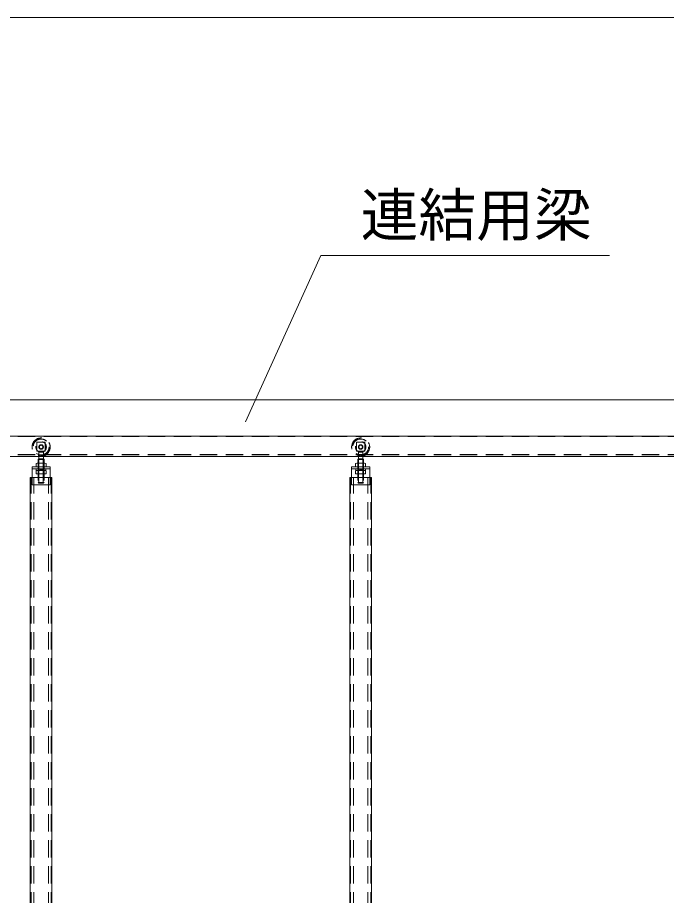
# Model space of a CAD drawing. Units: millimetres, scale not verified. Extents: x -9305 to 9305, y -6415 to 6415.
# Drawn here: x -3402 to -1605, y -545 to 1887 of the extents above; entities that cross this region are included whole.
import ezdxf
from ezdxf.enums import TextEntityAlignment as Align

# ---------------------------------------------------------------- set-up
doc = ezdxf.new("R2010")
doc.units = ezdxf.units.MM
doc.header["$LTSCALE"] = 40
doc.linetypes.add('DASHED1', pattern=[1.8, 1.2, -0.6])
doc.linetypes.add('DOUBLE_CHAIN2', pattern=[12.8, 9, -1, 0.6, -0.6, 0.6, -1])
for name, color, linetype, lineweight in [('0-5_CYG-36', 7, 'Continuous', 9), ('0-6_CYG-72', 7, 'Continuous', 9), ('0-A_TEXT', 7, 'Continuous', 9), ('0-E_寸法', 7, 'Continuous', 9)]:
    doc.layers.add(name, color=color, linetype=linetype, lineweight=lineweight)
doc.styles.add('ＭＳ ゴシック', font='')
doc.styles.get('ＭＳ ゴシック').set_extended_font_data('MS Gothic')

msp = doc.modelspace()

# ---------------------------------------------------------------- linework, layer by layer
at = {"layer": '0-5_CYG-36', "linetype": 'DASHED1'}
for p, q in [((-3325.45, 710.34), (-3348.45, 710.34)), ((-3348.45, 710.34), (-3348.45, 685.34)), ((-3325.45, 710.34), (-3325.45, 685.34)), ((-2440.53, 710.34), (-2463.53, 710.34)), ((-2463.53, 710.34), (-2463.53, 685.34)), ((-2440.53, 710.34), (-2440.53, 685.34)), ((-3325.45, 685.34), (-3348.45, 685.34)), ((-2440.53, 685.34), (-2463.53, 685.34)), ((-3344.95, 652.51), (-3344.95, 599.34)), ((-3328.95, 652.51), (-3328.95, 599.34)), ((-2460.03, 652.51), (-2460.03, 599.34)), ((-2444.03, 652.51), (-2444.03, 599.34)), ((-3364.64, -3607.28), (-3364.64, 612.51)), ((-3356.94, -3607.28), (-3356.94, 612.51)), ((-3316.94, -3607.28), (-3316.94, 612.51)), ((-3309.24, -3607.28), (-3309.24, 612.51)), ((-2479.72, -3607.28), (-2479.72, 612.51)), ((-2472.02, -3607.28), (-2472.02, 612.51)), ((-2432.02, -3607.28), (-2432.02, 612.51)), ((-2424.32, -3607.28), (-2424.32, 612.51))]:
    msp.add_line(p, q, dxfattribs=at)
at = {"layer": '0-5_CYG-36', "linetype": 'DOUBLE_CHAIN2'}
for p, q in [((-3343.2, 670.54), (-3343.2, 685.34)), ((-3330.7, 670.54), (-3330.7, 685.34)), ((-2458.28, 670.54), (-2458.28, 685.34)), ((-2445.78, 670.54), (-2445.78, 685.34)), ((-3311.94, 636.51), (-3361.94, 636.51)), ((-3323.45, 636.51), (-3350.45, 636.51)), ((-3350.45, 636.51), (-3350.45, 632.51)), ((-3323.45, 632.51), (-3350.45, 632.51)), ((-3342.95, 597.34), (-3342.95, 652.51)), ((-3341.95, 636.51), (-3335.85, 632.61)), ((-3336.95, 636.51), (-3330.85, 632.61)), ((-3330.95, 597.34), (-3330.95, 652.51)), ((-3323.45, 636.51), (-3323.45, 632.51)), ((-2427.02, 636.51), (-2477.02, 636.51)), ((-2438.53, 636.51), (-2465.53, 636.51)), ((-2465.53, 636.51), (-2465.53, 632.51)), ((-2438.53, 632.51), (-2465.53, 632.51)), ((-2458.03, 597.34), (-2458.03, 652.51)), ((-2457.03, 636.51), (-2450.93, 632.61)), ((-2452.03, 636.51), (-2445.93, 632.61)), ((-2446.03, 597.34), (-2446.03, 652.51)), ((-2438.53, 636.51), (-2438.53, 632.51)), ((-3366.94, 612.51), (-3366.94, -3607.28)), ((-3311.94, 612.51), (-3361.94, 612.51)), ((-3350.96, 623.61), (-3350.96, 631.51)), ((-3326.7, 622.61), (-3347.8, 622.61)), ((-3344.03, 623.61), (-3344.03, 631.51)), ((-3330.18, 623.61), (-3330.18, 631.51)), ((-3323.25, 623.61), (-3323.25, 631.51)), ((-2482.02, 612.51), (-2482.02, -3607.28)), ((-2427.02, 612.51), (-2477.02, 612.51)), ((-2466.04, 623.61), (-2466.04, 631.51)), ((-2441.78, 622.61), (-2462.88, 622.61)), ((-2459.12, 623.61), (-2459.12, 631.51)), ((-2445.26, 623.61), (-2445.26, 631.51)), ((-2438.33, 623.61), (-2438.33, 631.51)), ((-3328.95, 599.34), (-3344.95, 599.34)), ((-3344.95, 599.34), (-3342.95, 597.34)), ((-3330.95, 597.34), (-3342.95, 597.34)), ((-3328.95, 599.34), (-3330.95, 597.34)), ((-2444.03, 599.34), (-2460.03, 599.34)), ((-2460.03, 599.34), (-2458.03, 597.34)), ((-2446.03, 597.34), (-2458.03, 597.34)), ((-2444.03, 599.34), (-2446.03, 597.34))]:
    msp.add_line(p, q, dxfattribs=at)
at = {"layer": '0-5_CYG-36'}
for p, q in [((-3343.15, 664.34), (-3344.95, 662.54)), ((-3328.95, 662.54), (-3344.95, 662.54)), ((-3344.95, 662.54), (-3344.95, 652.51)), ((-3343.2, 664.34), (-3343.2, 670.54)), ((-3330.75, 664.34), (-3343.15, 664.34)), ((-3342.95, 652.51), (-3342.95, 664.34)), ((-3330.95, 652.51), (-3330.95, 664.34)), ((-3328.95, 662.54), (-3330.75, 664.34)), ((-3330.7, 664.34), (-3330.7, 670.54)), ((-3328.95, 662.54), (-3328.95, 652.51)), ((-2458.23, 664.34), (-2460.03, 662.54)), ((-2444.03, 662.54), (-2460.03, 662.54)), ((-2460.03, 662.54), (-2460.03, 652.51)), ((-2458.28, 664.34), (-2458.28, 670.54)), ((-2445.83, 664.34), (-2458.23, 664.34)), ((-2458.03, 652.51), (-2458.03, 664.34)), ((-2446.03, 652.51), (-2446.03, 664.34)), ((-2444.03, 662.54), (-2445.83, 664.34)), ((-2445.78, 664.34), (-2445.78, 670.54)), ((-2444.03, 662.54), (-2444.03, 652.51)), ((-3361.94, 642.51), (-3311.94, 642.51)), ((-3361.94, 592.52), (-3361.94, 642.51)), ((-3350.96, 651.51), (-3350.96, 643.56)), ((-3326.7, 652.51), (-3347.8, 652.51)), ((-3326.7, 642.56), (-3347.8, 642.56)), ((-3326.7, 632.51), (-3347.8, 632.51)), ((-3344.03, 651.51), (-3344.03, 643.56)), ((-3330.18, 651.51), (-3330.18, 643.56)), ((-3323.25, 651.51), (-3323.25, 643.56)), ((-3311.94, 642.51), (-3311.94, 592.52)), ((-2477.02, 642.51), (-2427.02, 642.51)), ((-2477.02, 592.52), (-2477.02, 642.51)), ((-2466.04, 651.51), (-2466.04, 643.56)), ((-2441.78, 652.51), (-2462.88, 652.51)), ((-2441.78, 642.56), (-2462.88, 642.56)), ((-2441.78, 632.51), (-2462.88, 632.51)), ((-2459.12, 651.51), (-2459.12, 643.56)), ((-2445.26, 651.51), (-2445.26, 643.56)), ((-2438.33, 651.51), (-2438.33, 643.56)), ((-2427.02, 642.51), (-2427.02, 592.52)), ((-3366.94, -807.42), (-3366.94, 612.51)), ((-3361.94, 612.51), (-3366.94, 612.51)), ((-3306.94, 612.51), (-3311.94, 612.51)), ((-3306.94, -3607.28), (-3306.94, 612.51)), ((-2482.02, -807.42), (-2482.02, 612.51)), ((-2477.02, 612.51), (-2482.02, 612.51)), ((-2422.02, 612.51), (-2427.02, 612.51)), ((-2422.02, -3607.28), (-2422.02, 612.51)), ((-3311.94, 592.52), (-3361.94, 592.52)), ((-2427.02, 592.52), (-2477.02, 592.52))]:
    msp.add_line(p, q, dxfattribs=at)
at = {"layer": '0-5_CYG-36', "linetype": 'DASHED1'}
for centre, radius in [((-3336.95, 697.34), 25), ((-3336.95, 697.34), 22), ((-3336.95, 697.34), 14.49), ((-2452.03, 697.34), 25), ((-2452.03, 697.34), 22), ((-2452.03, 697.34), 14.49), ((-3336.95, 697.34), 6.25), ((-3336.95, 697.34), 5), ((-2452.03, 697.34), 6.25), ((-2452.03, 697.34), 5)]:
    msp.add_circle(centre, radius, dxfattribs=at)
at = {"layer": '0-5_CYG-36'}
for centre, radius, start, end in [((-3347.5, 646.06), 6.46, 57.58, 122.42), ((-3347.5, 649.02), 6.46, 237.58, 302.42), ((-3337.1, 628.02), 24.49, 73.565, 106.435), ((-3337.1, 667.05), 24.49, 253.565, 286.435), ((-3326.71, 646.01), 6.5, 57.795, 122.205), ((-3326.71, 649.06), 6.5, 237.795, 302.205), ((-2462.58, 646.06), 6.46, 57.58, 122.42), ((-2462.58, 649.02), 6.46, 237.58, 302.42), ((-2452.19, 628.02), 24.49, 73.565, 106.435), ((-2452.19, 667.05), 24.49, 253.565, 286.435), ((-2441.8, 646.01), 6.5, 57.795, 122.205), ((-2441.8, 649.06), 6.5, 237.795, 302.205)]:
    msp.add_arc(centre, radius, start, end, dxfattribs=at)
at = {"layer": '0-5_CYG-36', "linetype": 'DOUBLE_CHAIN2'}
for centre, radius, start, end in [((-3347.5, 626.06), 6.46, 57.58, 122.42), ((-3337.1, 608.02), 24.49, 73.565, 106.435), ((-3326.71, 626.01), 6.5, 57.795, 122.205), ((-2462.58, 626.06), 6.46, 57.58, 122.42), ((-2452.19, 608.02), 24.49, 73.565, 106.435), ((-2441.8, 626.01), 6.5, 57.795, 122.205), ((-3347.5, 629.06), 6.46, 237.58, 302.42), ((-3337.1, 647.1), 24.49, 253.565, 286.435), ((-3326.71, 629.11), 6.5, 237.795, 302.205), ((-2462.58, 629.06), 6.46, 237.58, 302.42), ((-2452.19, 647.1), 24.49, 253.565, 286.435), ((-2441.8, 629.11), 6.5, 237.795, 302.205)]:
    msp.add_arc(centre, radius, start, end, dxfattribs=at)
at = {"layer": '0-6_CYG-72'}
for p, q in [((-7948.36, 827.54), (-954.38, 827.54)), ((-956.9, 827.54), (-7550.96, 827.54)), ((-7548.36, 727.54), (-948.37, 727.54)), ((-7605.36, 670.54), (-891.37, 670.54))]:
    msp.add_line(p, q, dxfattribs=at)
at = {"layer": '0-6_CYG-72', "linetype": 'DASHED1'}
for p, q in [((-7793.36, 725.94), (-703.37, 725.94)), ((-7793.36, 676.54), (-703.37, 676.54)), ((-7793.36, 672.14), (-703.37, 672.14))]:
    msp.add_line(p, q, dxfattribs=at)
at = {"layer": '0-A_TEXT'}
msp.add_lwpolyline([(-2771.17, 766.8), (-2562, 1228), (-1762.63, 1228)], dxfattribs=at)
at = {"layer": '0-E_寸法'}
for p, q in [((-648.37, 1886.51), (-7848.36, 1886.51)), ((-7844.36, 1886.51), (-652.37, 1886.51))]:
    msp.add_line(p, q, dxfattribs=at)

# ---------------------------------------------------------------- texts
at = {"layer": '0-A_TEXT', "style": 'ＭＳ ゴシック'}
msp.add_text('連結用梁', height=117.3, dxfattribs=at).set_placement((-2452, 1246.16), align=Align.BOTTOM_LEFT)

doc.saveas('drawing.dxf')
